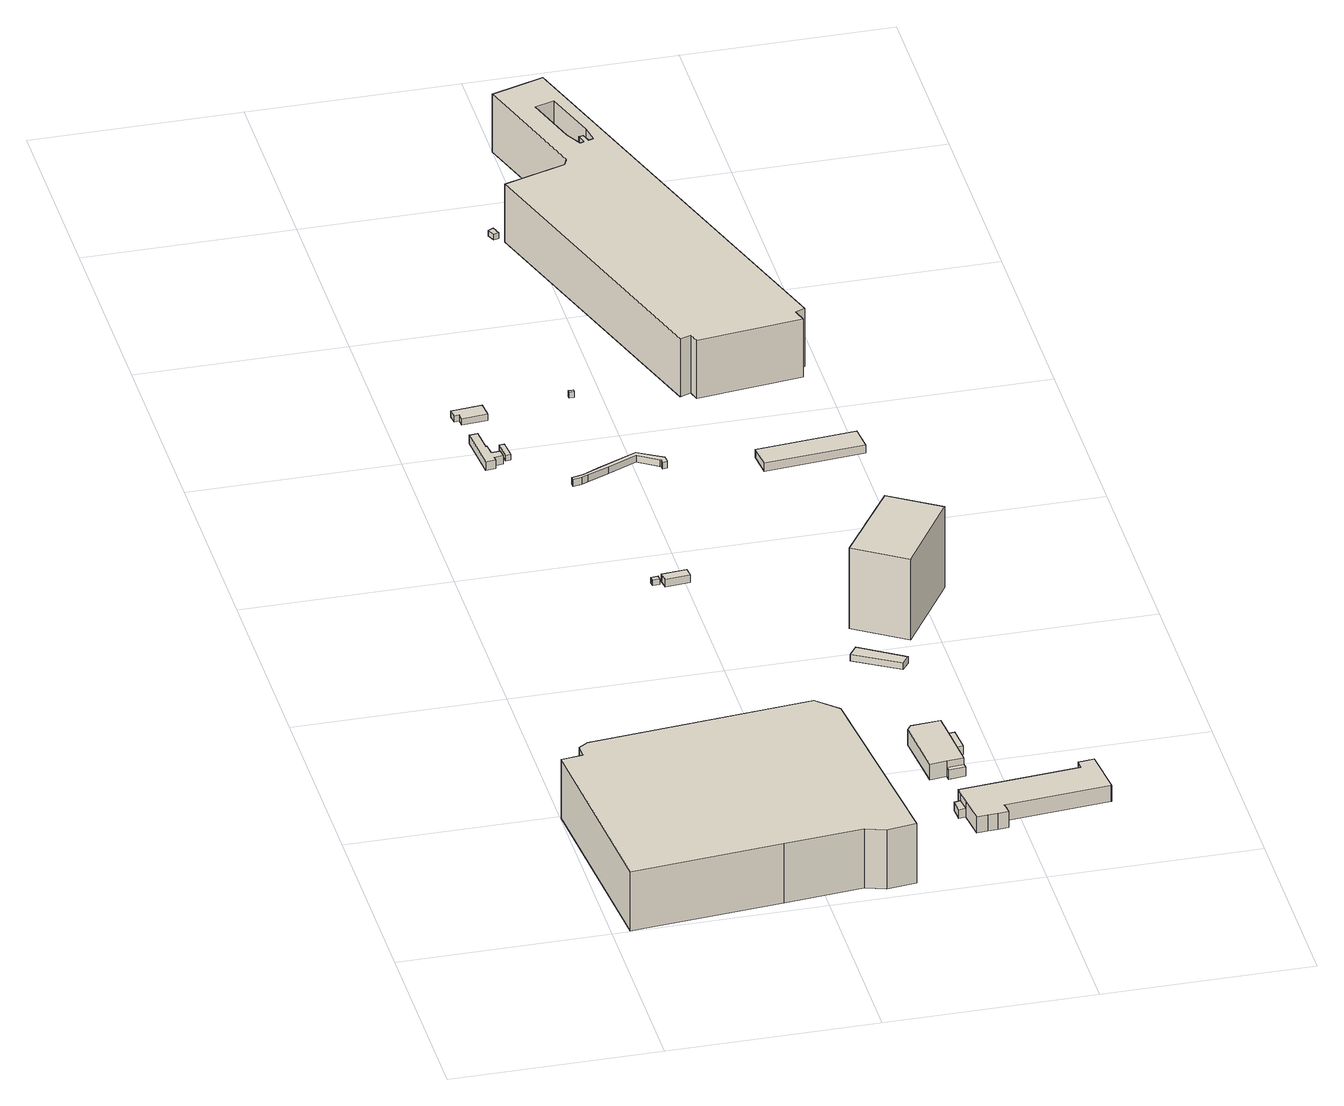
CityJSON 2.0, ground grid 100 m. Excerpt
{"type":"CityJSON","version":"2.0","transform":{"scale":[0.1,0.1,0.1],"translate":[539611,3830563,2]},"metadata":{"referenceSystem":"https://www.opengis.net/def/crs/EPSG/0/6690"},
"CityObjects":{
"building1":{"type":"Building","attributes":{"class":"3002","measuredHeight":31.4,"BuildingDetailAttribute.specifiedBuildingCoverageRate":0.6,"BuildingDetailAttribute.surveyYear":2017,"BuildingTsunamiRiskAttribute.description":"1","BuildingTsunamiRiskAttribute.rank":"1","BuildingTsunamiRiskAttribute.depth":0.21,"BuildingHighTideRiskAttribute.description":"1","BuildingHighTideRiskAttribute.rank":"2","BuildingHighTideRiskAttribute.depth":2.54,"BuildingIDAttribute.prefecture":"27","BuildingIDAttribute.city":"27125"},"geometry":[{"type":"Solid","lod":"1","boundaries":[[[[0,1,2,3,4,5,6,7,8,9,10,11]],[[10,12,13,11]],[[9,14,12,10]],[[8,15,14,9]],[[7,16,15,8]],[[6,17,16,7]],[[5,18,17,6]],[[4,19,18,5]],[[3,20,19,4]],[[2,21,20,3]],[[1,22,21,2]],[[0,23,22,1]],[[11,13,23,0]],[[12,14,15,16,17,18,19,20,21,22,23,13]]]]}]},
"building2":{"type":"Building","attributes":{"class":"3003","measuredHeight":4.5,"BuildingDetailAttribute.specifiedBuildingCoverageRate":0.6,"BuildingDetailAttribute.surveyYear":2017,"BuildingTsunamiRiskAttribute.description":"1","BuildingTsunamiRiskAttribute.rank":"2","BuildingTsunamiRiskAttribute.depth":0.76,"BuildingHighTideRiskAttribute.description":"1","BuildingHighTideRiskAttribute.rank":"3","BuildingHighTideRiskAttribute.depth":3.36,"BuildingIDAttribute.prefecture":"27","BuildingIDAttribute.city":"27125"},"geometry":[{"type":"Solid","lod":"1","boundaries":[[[[24,25,26,27,28,29,30,31,32,33]],[[32,34,35,33]],[[31,36,34,32]],[[30,37,36,31]],[[29,38,37,30]],[[28,39,38,29]],[[27,40,39,28]],[[26,41,40,27]],[[25,42,41,26]],[[24,43,42,25]],[[33,35,43,24]],[[34,36,37,38,39,40,41,42,43,35]]]]}]},
"building3":{"type":"Building","attributes":{"class":"3003","BuildingDetailAttribute.specifiedBuildingCoverageRate":0.6,"BuildingDetailAttribute.surveyYear":2017,"BuildingTsunamiRiskAttribute.description":"1","BuildingTsunamiRiskAttribute.rank":"2","BuildingTsunamiRiskAttribute.depth":0.79,"BuildingHighTideRiskAttribute.description":"1","BuildingHighTideRiskAttribute.rank":"3","BuildingHighTideRiskAttribute.depth":3.39,"BuildingIDAttribute.prefecture":"27","BuildingIDAttribute.city":"27125"},"geometry":[{"type":"Solid","lod":"1","boundaries":[[[[44,45,46,47]],[[46,48,49,47]],[[45,50,48,46]],[[44,51,50,45]],[[47,49,51,44]],[[48,50,51,49]]]]}]},
"building4":{"type":"Building","attributes":{"計測周辺長":44.7,"1/2500図郭":83,"区名":"住之江区","町丁目名称":"南港南２丁目","街区番号":2,"class":"3001","usage":"431","measuredHeight":3.3,"storeysAboveGround":1,"BuildingDetailAttribute.buildingRoofEdgeArea":105.72,"BuildingDetailAttribute.buildingStructureType":"610","BuildingDetailAttribute.buildingStructureOrgType":"2","BuildingDetailAttribute.detailedUsage":"1710","BuildingDetailAttribute.specifiedBuildingCoverageRate":0.6,"BuildingDetailAttribute.surveyYear":2017,"BuildingTsunamiRiskAttribute.description":"1","BuildingTsunamiRiskAttribute.rank":"2","BuildingTsunamiRiskAttribute.depth":1.23,"BuildingHighTideRiskAttribute.description":"1","BuildingHighTideRiskAttribute.rank":"3","BuildingHighTideRiskAttribute.depth":3.82,"BuildingIDAttribute.prefecture":"27","BuildingIDAttribute.city":"27125"},"geometry":[{"type":"Solid","lod":"1","boundaries":[[[[52,53,54,55,56,57]],[[56,58,59,57]],[[55,60,58,56]],[[54,61,60,55]],[[53,62,61,54]],[[52,63,62,53]],[[57,59,63,52]],[[58,60,61,62,63,59]]]]}]},
"building5":{"type":"Building","attributes":{"class":"3001","BuildingDetailAttribute.specifiedBuildingCoverageRate":0.6,"BuildingDetailAttribute.surveyYear":2017,"BuildingTsunamiRiskAttribute.description":"1","BuildingTsunamiRiskAttribute.rank":"1","BuildingTsunamiRiskAttribute.depth":0.45,"BuildingHighTideRiskAttribute.description":"1","BuildingHighTideRiskAttribute.rank":"3","BuildingHighTideRiskAttribute.depth":3.03,"BuildingIDAttribute.prefecture":"27","BuildingIDAttribute.city":"27125"},"geometry":[{"type":"Solid","lod":"1","boundaries":[[[[64,65,66,67]],[[66,68,69,67]],[[65,70,68,66]],[[64,71,70,65]],[[67,69,71,64]],[[68,70,71,69]]]]}]},
"building6":{"type":"Building","attributes":{"class":"3001","measuredHeight":4,"BuildingDetailAttribute.specifiedBuildingCoverageRate":0.6,"BuildingDetailAttribute.surveyYear":2017,"BuildingTsunamiRiskAttribute.description":"1","BuildingTsunamiRiskAttribute.rank":"1","BuildingTsunamiRiskAttribute.depth":0.37,"BuildingHighTideRiskAttribute.description":"1","BuildingHighTideRiskAttribute.rank":"2","BuildingHighTideRiskAttribute.depth":2.95,"BuildingIDAttribute.prefecture":"27","BuildingIDAttribute.city":"27125"},"geometry":[{"type":"Solid","lod":"1","boundaries":[[[[72,73,74,75]],[[74,76,77,75]],[[73,78,76,74]],[[72,79,78,73]],[[75,77,79,72]],[[76,78,79,77]]]]}]},
"building7":{"type":"Building","attributes":{"計測周辺長":200.46,"1/2500図郭":93,"区名":"住之江区","町丁目名称":"南港南２丁目","街区番号":4,"class":"3003","usage":"431","measuredHeight":4.5,"storeysAboveGround":2,"BuildingDetailAttribute.buildingRoofEdgeArea":1488.97,"BuildingDetailAttribute.buildingStructureType":"610","BuildingDetailAttribute.buildingStructureOrgType":"2","BuildingDetailAttribute.detailedUsage":"1720","BuildingDetailAttribute.specifiedBuildingCoverageRate":0.6,"BuildingDetailAttribute.surveyYear":2017,"BuildingHighTideRiskAttribute.description":"1","BuildingHighTideRiskAttribute.rank":"2","BuildingHighTideRiskAttribute.depth":2.61,"BuildingIDAttribute.prefecture":"27","BuildingIDAttribute.city":"27125"},"geometry":[{"type":"Solid","lod":"1","boundaries":[[[[80,81,82,83]],[[82,84,85,83]],[[81,86,84,82]],[[80,87,86,81]],[[83,85,87,80]],[[84,86,87,85]]]]}]},
"building8":{"type":"Building","attributes":{"class":"3003","measuredHeight":3.4,"BuildingDetailAttribute.specifiedBuildingCoverageRate":0.6,"BuildingDetailAttribute.surveyYear":2017,"BuildingTsunamiRiskAttribute.description":"1","BuildingTsunamiRiskAttribute.rank":"1","BuildingTsunamiRiskAttribute.depth":0.22,"BuildingHighTideRiskAttribute.description":"1","BuildingHighTideRiskAttribute.rank":"2","BuildingHighTideRiskAttribute.depth":2.92,"BuildingIDAttribute.prefecture":"27","BuildingIDAttribute.city":"27125"},"geometry":[{"type":"Solid","lod":"1","boundaries":[[[[88,89,90,91,92,93,94,95,96,97,98,99,100,101,102,103]],[[102,104,105,103]],[[101,106,104,102]],[[100,107,106,101]],[[99,108,107,100]],[[98,109,108,99]],[[97,110,109,98]],[[96,111,110,97]],[[95,112,111,96]],[[94,113,112,95]],[[93,114,113,94]],[[92,115,114,93]],[[91,116,115,92]],[[90,117,116,91]],[[89,118,117,90]],[[88,119,118,89]],[[103,105,119,88]],[[104,106,107,108,109,110,111,112,113,114,115,116,117,118,119,105]]]]}]},
"building9":{"type":"Building","attributes":{"計測周辺長":109.34,"1/2500図郭":93,"区名":"住之江区","町丁目名称":"南港南２丁目","街区番号":4,"class":"3001","usage":"401","measuredHeight":8.3,"storeysAboveGround":2,"BuildingDetailAttribute.buildingRoofEdgeArea":599.73,"BuildingDetailAttribute.buildingStructureType":"603","BuildingDetailAttribute.buildingStructureOrgType":"3","BuildingDetailAttribute.detailedUsage":"1310","BuildingDetailAttribute.specifiedBuildingCoverageRate":0.6,"BuildingDetailAttribute.surveyYear":2017,"BuildingTsunamiRiskAttribute.description":"1","BuildingTsunamiRiskAttribute.rank":"1","BuildingTsunamiRiskAttribute.depth":0.31,"BuildingHighTideRiskAttribute.description":"1","BuildingHighTideRiskAttribute.rank":"3","BuildingHighTideRiskAttribute.depth":3.16,"BuildingIDAttribute.prefecture":"27","BuildingIDAttribute.city":"27125"},"geometry":[{"type":"Solid","lod":"1","boundaries":[[[[120,121,122,123,124,125,126,127]],[[126,128,129,127]],[[125,130,128,126]],[[124,131,130,125]],[[123,132,131,124]],[[122,133,132,123]],[[121,134,133,122]],[[120,135,134,121]],[[127,129,135,120]],[[128,130,131,132,133,134,135,129]]]]}]},
"building10":{"type":"Building","attributes":{"計測周辺長":109.34,"1/2500図郭":93,"区名":"住之江区","町丁目名称":"南港南２丁目","街区番号":4,"class":"3003","usage":"401","measuredHeight":5,"storeysAboveGround":2,"BuildingDetailAttribute.buildingRoofEdgeArea":599.73,"BuildingDetailAttribute.buildingStructureType":"603","BuildingDetailAttribute.buildingStructureOrgType":"3","BuildingDetailAttribute.detailedUsage":"1310","BuildingDetailAttribute.specifiedBuildingCoverageRate":0.6,"BuildingDetailAttribute.surveyYear":2017,"BuildingTsunamiRiskAttribute.description":"1","BuildingTsunamiRiskAttribute.rank":"1","BuildingTsunamiRiskAttribute.depth":0.17,"BuildingHighTideRiskAttribute.description":"1","BuildingHighTideRiskAttribute.rank":"3","BuildingHighTideRiskAttribute.depth":3.02,"BuildingIDAttribute.prefecture":"27","BuildingIDAttribute.city":"27125"},"geometry":[{"type":"Solid","lod":"1","boundaries":[[[[136,137,122,121]],[[122,138,139,121]],[[137,140,138,122]],[[136,141,140,137]],[[121,139,141,136]],[[138,140,141,139]]]]}]},
"building11":{"type":"Building","attributes":{"class":"3001","BuildingDetailAttribute.specifiedBuildingCoverageRate":0.6,"BuildingDetailAttribute.surveyYear":2017,"BuildingTsunamiRiskAttribute.description":"1","BuildingTsunamiRiskAttribute.rank":"1","BuildingTsunamiRiskAttribute.depth":0.16,"BuildingHighTideRiskAttribute.description":"1","BuildingHighTideRiskAttribute.rank":"2","BuildingHighTideRiskAttribute.depth":2.77,"BuildingIDAttribute.prefecture":"27","BuildingIDAttribute.city":"27125"},"geometry":[{"type":"Solid","lod":"1","boundaries":[[[[142,143,144,145]],[[144,146,147,145]],[[143,148,146,144]],[[142,149,148,143]],[[145,147,149,142]],[[146,148,149,147]]]]}]},
"building12":{"type":"Building","attributes":{"計測周辺長":109.34,"1/2500図郭":93,"区名":"住之江区","町丁目名称":"南港南２丁目","街区番号":4,"class":"3003","usage":"401","measuredHeight":4.7,"storeysAboveGround":2,"BuildingDetailAttribute.buildingRoofEdgeArea":599.73,"BuildingDetailAttribute.buildingStructureType":"603","BuildingDetailAttribute.buildingStructureOrgType":"3","BuildingDetailAttribute.detailedUsage":"1310","BuildingDetailAttribute.specifiedBuildingCoverageRate":0.6,"BuildingDetailAttribute.surveyYear":2017,"BuildingTsunamiRiskAttribute.description":"1","BuildingTsunamiRiskAttribute.rank":"1","BuildingTsunamiRiskAttribute.depth":0.27,"BuildingHighTideRiskAttribute.description":"1","BuildingHighTideRiskAttribute.rank":"3","BuildingHighTideRiskAttribute.depth":3.12,"BuildingIDAttribute.prefecture":"27","BuildingIDAttribute.city":"27125"},"geometry":[{"type":"Solid","lod":"1","boundaries":[[[[150,151,152,153]],[[152,154,155,153]],[[151,156,154,152]],[[150,157,156,151]],[[153,155,157,150]],[[154,156,157,155]]]]}]},
"building13":{"type":"Building","attributes":{"計測周辺長":61.54,"1/2500図郭":93,"区名":"住之江区","町丁目名称":"南港南２丁目","街区番号":3,"class":"3003","usage":"431","measuredHeight":3.5,"storeysAboveGround":1,"BuildingDetailAttribute.buildingRoofEdgeArea":148.31,"BuildingDetailAttribute.buildingStructureType":"610","BuildingDetailAttribute.buildingStructureOrgType":"2","BuildingDetailAttribute.detailedUsage":"1740","BuildingDetailAttribute.specifiedBuildingCoverageRate":0.8,"BuildingDetailAttribute.surveyYear":2017,"BuildingHighTideRiskAttribute.description":"1","BuildingHighTideRiskAttribute.rank":"2","BuildingHighTideRiskAttribute.depth":2.15,"BuildingIDAttribute.prefecture":"27","BuildingIDAttribute.city":"27125"},"geometry":[{"type":"Solid","lod":"1","boundaries":[[[[158,159,160,161]],[[160,162,163,161]],[[159,164,162,160]],[[158,165,164,159]],[[161,163,165,158]],[[162,164,165,163]]]]}]},
"building14":{"type":"Building","attributes":{"計測周辺長":200.46,"1/2500図郭":93,"区名":"住之江区","町丁目名称":"南港南２丁目","街区番号":4,"class":"3001","usage":"431","measuredHeight":8.5,"storeysAboveGround":2,"BuildingDetailAttribute.buildingRoofEdgeArea":1488.97,"BuildingDetailAttribute.buildingStructureType":"610","BuildingDetailAttribute.buildingStructureOrgType":"2","BuildingDetailAttribute.detailedUsage":"1720","BuildingDetailAttribute.specifiedBuildingCoverageRate":0.6,"BuildingDetailAttribute.surveyYear":2017,"BuildingHighTideRiskAttribute.description":"1","BuildingHighTideRiskAttribute.rank":"2","BuildingHighTideRiskAttribute.depth":2.9,"BuildingIDAttribute.prefecture":"27","BuildingIDAttribute.city":"27125"},"geometry":[{"type":"Solid","lod":"1","boundaries":[[[[166,167,168,169,170,171,172,173,174,175,176,177,178,179]],[[178,180,181,179]],[[177,182,180,178]],[[176,183,182,177]],[[175,184,183,176]],[[174,185,184,175]],[[173,186,185,174]],[[172,187,186,173]],[[171,188,187,172]],[[170,189,188,171]],[[169,190,189,170]],[[168,191,190,169]],[[167,192,191,168]],[[166,193,192,167]],[[179,181,193,166]],[[180,182,183,184,185,186,187,188,189,190,191,192,193,181]]]]}]},
"building15":{"type":"Building","attributes":{"class":"3003","measuredHeight":3.7,"BuildingDetailAttribute.specifiedBuildingCoverageRate":0.8,"BuildingDetailAttribute.surveyYear":2017,"BuildingHighTideRiskAttribute.description":"1","BuildingHighTideRiskAttribute.rank":"2","BuildingHighTideRiskAttribute.depth":1.82,"BuildingIDAttribute.prefecture":"27","BuildingIDAttribute.city":"27125"},"geometry":[{"type":"Solid","lod":"1","boundaries":[[[[194,195,196,197,198]],[[197,199,200,198]],[[196,201,199,197]],[[195,202,201,196]],[[194,203,202,195]],[[198,200,203,194]],[[199,201,202,203,200]]]]}]},
"building16":{"type":"Building","attributes":{"計測周辺長":14.27,"1/2500図郭":84,"区名":"住之江区","町丁目名称":"南港南２丁目","街区番号":1,"class":"3001","usage":"431","storeysAboveGround":1,"BuildingDetailAttribute.buildingRoofEdgeArea":11.99,"BuildingDetailAttribute.buildingStructureType":"610","BuildingDetailAttribute.buildingStructureOrgType":"2","BuildingDetailAttribute.detailedUsage":"1720","BuildingDetailAttribute.specifiedBuildingCoverageRate":0.8,"BuildingDetailAttribute.surveyYear":2017,"BuildingTsunamiRiskAttribute.description":"1","BuildingTsunamiRiskAttribute.rank":"1","BuildingTsunamiRiskAttribute.depth":0.12,"BuildingHighTideRiskAttribute.description":"1","BuildingHighTideRiskAttribute.rank":"2","BuildingHighTideRiskAttribute.depth":2.71,"BuildingIDAttribute.prefecture":"27","BuildingIDAttribute.city":"27125"},"geometry":[{"type":"Solid","lod":"1","boundaries":[[[[204,205,206,207,208,209,210]],[[209,211,212,210]],[[208,213,211,209]],[[207,214,213,208]],[[206,215,214,207]],[[205,216,215,206]],[[204,217,216,205]],[[210,212,217,204]],[[211,213,214,215,216,217,212]]]]}]},
"building17":{"type":"Building","attributes":{"計測周辺長":150.05,"1/2500図郭":93,"区名":"住之江区","町丁目名称":"南港南２丁目","街区番号":3,"class":"3002","usage":"401","measuredHeight":42.9,"storeysAboveGround":9,"BuildingDetailAttribute.buildingRoofEdgeArea":1329.56,"BuildingDetailAttribute.buildingStructureType":"603","BuildingDetailAttribute.buildingStructureOrgType":"3","BuildingDetailAttribute.detailedUsage":"1310","BuildingDetailAttribute.specifiedBuildingCoverageRate":0.8,"BuildingDetailAttribute.surveyYear":2017,"BuildingHighTideRiskAttribute.description":"1","BuildingHighTideRiskAttribute.rank":"2","BuildingHighTideRiskAttribute.depth":1.68,"BuildingIDAttribute.prefecture":"27","BuildingIDAttribute.city":"27125"},"geometry":[{"type":"Solid","lod":"1","boundaries":[[[[198,218,219,220,221,195,194]],[[195,222,223,194]],[[221,224,222,195]],[[220,225,224,221]],[[219,226,225,220]],[[218,227,226,219]],[[198,228,227,218]],[[194,223,228,198]],[[222,224,225,226,227,228,223]]]]}]},
"building18":{"type":"Building","attributes":{"計測周辺長":123.87,"1/2500図郭":93,"区名":"住之江区","町丁目名称":"南港南２丁目","街区番号":3,"class":"3003","usage":"431","measuredHeight":4.3,"storeysAboveGround":2,"BuildingDetailAttribute.buildingRoofEdgeArea":634.97,"BuildingDetailAttribute.buildingStructureType":"610","BuildingDetailAttribute.buildingStructureOrgType":"2","BuildingDetailAttribute.detailedUsage":"1710","BuildingDetailAttribute.specifiedBuildingCoverageRate":0.8,"BuildingDetailAttribute.surveyYear":2017,"BuildingTsunamiRiskAttribute.description":"1","BuildingTsunamiRiskAttribute.rank":"1","BuildingTsunamiRiskAttribute.depth":0.23,"BuildingHighTideRiskAttribute.description":"1","BuildingHighTideRiskAttribute.rank":"3","BuildingHighTideRiskAttribute.depth":3.01,"BuildingIDAttribute.prefecture":"27","BuildingIDAttribute.city":"27125"},"geometry":[{"type":"Solid","lod":"1","boundaries":[[[[229,230,231,232]],[[231,233,234,232]],[[230,235,233,231]],[[229,236,235,230]],[[232,234,236,229]],[[233,235,236,234]]]]}]},
"building19":{"type":"Building","attributes":{"計測周辺長":573.16,"1/2500図郭":84,"区名":"住之江区","町丁目名称":"南港南２丁目","街区番号":1,"class":"3002","usage":"402","measuredHeight":30.9,"storeysAboveGround":5,"BuildingDetailAttribute.buildingRoofEdgeArea":11407.94,"BuildingDetailAttribute.buildingStructureType":"610","BuildingDetailAttribute.buildingStructureOrgType":"2","BuildingDetailAttribute.detailedUsage":"1240","BuildingDetailAttribute.specifiedBuildingCoverageRate":0.8,"BuildingDetailAttribute.surveyYear":2017,"BuildingTsunamiRiskAttribute.description":"1","BuildingTsunamiRiskAttribute.rank":"1","BuildingTsunamiRiskAttribute.depth":0.19,"BuildingHighTideRiskAttribute.description":"1","BuildingHighTideRiskAttribute.rank":"2","BuildingHighTideRiskAttribute.depth":2.89,"BuildingIDAttribute.prefecture":"27","BuildingIDAttribute.city":"27125"},"geometry":[{"type":"Solid","lod":"1","boundaries":[[[[237,238,239,240,241,242,243,244,245,246,247],[248,249,250,251,252,253,254,255,256,257]],[[246,258,259,247]],[[245,260,258,246]],[[244,261,260,245]],[[243,262,261,244]],[[242,263,262,243]],[[241,264,263,242]],[[240,265,264,241]],[[239,266,265,240]],[[238,267,266,239]],[[237,268,267,238]],[[247,259,268,237]],[[256,269,270,257]],[[255,271,269,256]],[[254,272,271,255]],[[253,273,272,254]],[[252,274,273,253]],[[251,275,274,252]],[[250,276,275,251]],[[249,277,276,250]],[[248,278,277,249]],[[257,270,278,248]],[[258,260,261,262,263,264,265,266,267,268,259],[269,271,272,273,274,275,276,277,278,270]]]]}]}
},
"vertices":[
[83,0,2],[3,979,2],[107,992,2],[104,1057,2],[149,1087,2],[796,1149,2],[1215,1189,2],[1315,1095,2],[1422,88,2],[1280,70,2],[1184,101,2],[807,66,2],[1184,101,316],[807,66,316],[1280,70,316],[1422,88,316],[1315,1095,316],[1215,1189,316],[796,1149,316],[149,1087,316],[104,1057,316],[107,992,316],[3,979,316],[83,0,316],
[370,4092,5],[380,3980,5],[386,3981,5],[391,3924,5],[434,3927,5],[438,3887,5],[395,3883,5],[397,3859,5],[349,3854,5],[330,4088,5],[349,3854,50],[330,4088,50],[397,3859,50],[395,3883,50],[438,3887,50],[434,3927,50],[391,3924,50],[386,3981,50],[380,3980,50],[370,4092,50],
[448,4003,3],[472,4005,3],[480,3915,3],[456,3913,3],[480,3915,33],[456,3913,33],[472,4005,33],[448,4003,33],
[333,4286,0],[308,4283,0],[304,4328,0],[451,4342,0],[458,4262,0],[336,4251,0],[458,4262,33],[336,4251,33],[451,4342,33],[304,4328,33],[308,4283,33],[333,4286,33],
[848,2771,8],[881,2773,8],[883,2749,8],[850,2747,8],[883,2749,38],[850,2747,38],[881,2773,38],[848,2771,38],
[896,2770,9],[1015,2781,9],[1020,2733,9],[901,2721,9],[1020,2733,49],[901,2721,49],[1015,2781,49],[896,2770,49],
[1759,549,13],[1726,546,13],[1721,613,13],[1751,619,13],[1721,613,58],[1751,619,58],[1726,546,58],[1759,549,58],
[771,3659,3],[741,3645,3],[701,3638,3],[699,3658,3],[753,3670,3],[771,3679,3],[828,3705,3],[1024,3793,3],[1142,3724,3],[1144,3708,3],[1145,3687,3],[1123,3684,3],[1120,3704,3],[1115,3707,3],[1020,3766,3],[879,3705,3],[1020,3766,38],[879,3705,38],[1115,3707,38],[1120,3704,38],[1123,3684,38],[1145,3687,38],[1144,3708,38],[1142,3724,38],[1024,3793,38],[828,3705,38],[771,3679,38],[753,3670,38],[699,3658,38],[701,3638,38],[741,3645,38],[771,3659,38],
[1823,1047,13],[1835,901,13],[1755,894,13],[1675,886,13],[1646,1191,13],[1667,1218,13],[1807,1230,13],[1813,1166,13],[1807,1230,95],[1813,1166,95],[1667,1218,95],[1646,1191,95],[1675,886,95],[1755,894,95],[1835,901,95],[1823,1047,95],
[1837,878,13],[1758,871,13],[1755,894,63],[1835,901,63],[1758,871,63],[1837,878,63],
[852,4342,10],[851,4357,10],[875,4357,10],[875,4342,10],[875,4357,40],[875,4342,40],[851,4357,40],[852,4342,40],
[1858,1170,15],[1868,1051,15],[1823,1047,15],[1813,1166,15],[1823,1047,62],[1813,1166,62],[1868,1051,62],[1858,1170,62],
[1560,1924,15],[1597,1977,15],[1806,1844,15],[1774,1799,15],[1806,1844,50],[1774,1799,50],[1597,1977,50],[1560,1924,50],
[2399,755,12],[2424,523,12],[2419,523,12],[1919,478,12],[1922,458,12],[1925,420,12],[1873,417,12],[1828,414,12],[1775,409,12],[1759,549,12],[1751,619,12],[1748,651,12],[2325,702,12],[2324,747,12],[2325,702,97],[2324,747,97],[1748,651,97],[1751,619,97],[1759,549,97],[1775,409,97],[1828,414,97],[1873,417,97],[1925,420,97],[1922,458,97],[1919,478,97],[2419,523,97],[2424,523,97],[2399,755,97],
[1737,2362,17],[1718,2333,17],[1675,2363,17],[1724,2437,17],[1768,2408,17],[1724,2437,54],[1768,2408,54],[1675,2363,54],[1718,2333,54],[1737,2362,54],
[850,5710,12],[851,5710,12],[856,5698,12],[831,5688,12],[815,5728,12],[840,5741,12],[847,5723,12],[840,5741,42],[847,5723,42],[815,5728,42],[831,5688,42],[856,5698,42],[851,5710,42],[850,5710,42],
[1874,2567,17],[2113,2414,17],[1862,2024,17],[1618,2182,17],[1718,2333,445],[1737,2362,445],[1618,2182,445],[1862,2024,445],[2113,2414,445],[1874,2567,445],[1768,2408,445],
[1544,3662,13],[2020,3704,13],[2031,3583,13],[1555,3541,13],[2031,3583,57],[1555,3541,57],[2020,3704,57],[1544,3662,57],
[1390,4254,9],[1336,4237,9],[875,5666,9],[1174,5762,9],[1191,5799,9],[996,6402,9],[1248,6484,9],[1937,4351,9],[1890,4331,9],[1910,4265,9],[1405,4206,9],[1302,5924,9],[1290,5970,9],[1311,5976,9],[1325,5931,9],[1348,5939,9],[1335,6023,9],[1249,6282,9],[1158,6254,9],[1241,5997,9],[1282,5917,9],[1910,4265,317],[1405,4206,317],[1890,4331,317],[1937,4351,317],[1248,6484,317],[996,6402,317],[1191,5799,317],[1174,5762,317],[875,5666,317],[1336,4237,317],[1390,4254,317],[1241,5997,317],[1282,5917,317],[1158,6254,317],[1249,6282,317],[1335,6023,317],[1348,5939,317],[1325,5931,317],[1311,5976,317],[1290,5970,317],[1302,5924,317]
]}
